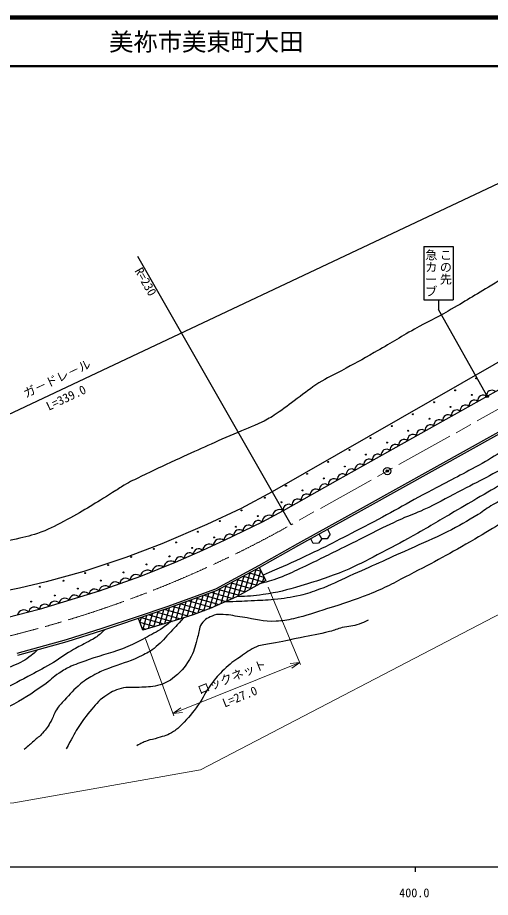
# Model space of a CAD drawing. Units: millimetres at full size, sheet at 1:1000; details may follow other scales. Extents: x 40000 to 680000, y 20000 to 380000.
# Drawn here: x 386163 to 483508, y 198715 to 380000 of the extents above; entities that cross this region are included whole.
import ezdxf
from ezdxf.enums import TextEntityAlignment as Align

# ---------------------------------------------------------------- set-up
doc = ezdxf.new("R2010")
doc.units = ezdxf.units.MM
doc.header["$LTSCALE"] = 1000
doc.header["$PDMODE"] = 32
doc.header["$PDSIZE"] = 500
doc.linetypes.add('CHAIN', pattern=[18.5, 12, -1.5, 3.5, -1.5])
for name, color, linetype, lineweight in [('M-BGD', 7, 'Continuous', 25), ('M-BMK', 2, 'CHAIN', 13), ('M-BMK-SRVR', 3, 'Continuous', 25), ('M-STR-HTXT', 7, 'Continuous', 13), ('M-STR-STRC', 7, 'Continuous', 25), ('M-TTL', 2, 'Continuous', 140), ('M-TTL-BAND', 7, 'Continuous', 25), ('M-TTL-LINE', 7, 'Continuous', 50)]:
    doc.layers.add(name, color=color, linetype=linetype, lineweight=lineweight)
doc.layers.add('M-TTL-TXT', color=7, linetype='Continuous')
doc.styles.add('@ＭＳ ゴシック', font='')
doc.styles.add('ＭＳ ゴシック', font='')
doc.styles.get('@ＭＳ ゴシック').set_extended_font_data('@MS Gothic')
doc.styles.get('ＭＳ ゴシック').set_extended_font_data('MS Gothic')

msp = doc.modelspace()

# ---------------------------------------------------------------- hatches: boundary and pattern name
at = {"layer": 'M-BGD'}
h = msp.add_hatch(dxfattribs=at)
h.set_pattern_fill('USER', color=256, style=0, pattern_type=2)
h.set_pattern_definition([(254.02787, (373446886, -178646061), (961.39565, -275.16978), []), (344.02787, (373446886, -178646061), (275.16978, 961.39565), [])])
h.paths.add_polyline_path([(437249, 264009), (431216, 260661), (425951, 258301), (422300, 256969), (418588, 255766), (411937, 253803), (411054, 256190), (417051, 258232), (427064, 261873), (435891, 266662)])

# ---------------------------------------------------------------- linework, layer by layer
for p, q in [((442462, 275501), (410943, 330771)), ((450552, 273536), (450010, 274551)), ((447023, 271652), (446508, 272617)), ((448788, 272594), (448141, 271682)), ((448788, 272594), (448259, 273584)), ((449905, 272624), (448788, 272594)), ((450552, 273536), (449905, 272624)), ((448141, 271682), (447023, 271652))]:
    msp.add_line(p, q, dxfattribs=at)
for points in [[(536194, 339384), (497362, 315995), (438576, 282314), (432166, 278869), (425108, 275519), (415867, 271553), (411871, 270025), (408415, 268732), (399764, 265887), (392009, 263772), (386578, 262425), (381406, 261426)], [(539187, 334082), (486347, 303945), (452031, 284682), (440813, 278391), (436535, 276054), (428670, 272277), (424252, 270179), (418602, 267692), (411440, 264855), (402945, 261789), (390634, 258070), (383927, 256340)], [(543001, 327325), (523034, 316066), (513555, 310592), (503985, 305102), (492342, 298550), (479143, 291185), (457294, 279029), (443825, 271595), (435762, 267047), (426900, 262239), (416919, 258609), (410966, 256583), (403528, 254150), (396138, 251804), (385997, 248971)], [(543197, 326977), (523232, 315719), (513889, 310323), (504183, 304755), (492538, 298201), (479338, 290836), (457488, 278679), (444020, 271245), (435955, 266697), (427064, 261873), (417051, 258232), (407173, 254869), (403666, 253722), (396267, 251372), (386110, 248536)], [(435891, 266662), (437249, 264009), (431216, 260661), (425951, 258301), (422300, 256969), (418588, 255766), (411937, 253803), (411054, 256190)]]:
    msp.add_lwpolyline(points, dxfattribs=at)
for centre in [(480611, 305656), (476257, 303198), (479663, 302250), (471903, 300740), (475309, 299792), (467548, 298282), (470954, 297334), (463194, 295825), (463194, 295825), (466600, 294876), (466600, 294876), (458840, 293367), (458840, 293367), (462246, 292419), (462246, 292419), (454486, 290909), (457892, 289961), (450131, 288452), (453537, 287503), (445777, 285994), (449183, 285046), (441423, 283536), (437068, 281078), (437068, 281078), (444829, 282588), (440474, 280130), (440474, 280130), (432262, 278442), (435605, 277291), (427769, 276249), (423275, 274056), (431112, 275098), (418782, 271863), (426618, 272905), (414238, 270519), (414238, 270519), (422125, 270712), (409522, 268859), (409522, 268859), (417426, 268991), (417426, 268991), (404805, 267199), (412710, 267331), (412710, 267331), (400089, 265538), (407994, 265671), (395594, 263965), (403277, 264010), (390751, 262720), (398561, 262350), (388952, 259677), (388952, 259677), (393795, 260921)]:
    msp.add_circle(centre, 100, dxfattribs=at)
for centre, radius, start, end in [((483804, 302127), 1090, 47.48045, 191.13229), ((480192, 300100), 1090, 47.48045, 191.13229), ((481998, 301114), 1090, 47.48045, 191.13229), ((476580, 298072), 1090, 47.48045, 191.13229), ((478386, 299086), 1090, 47.48045, 191.13229), ((474773, 297058), 1090, 47.48045, 191.13229), ((471161, 295031), 1090, 47.48045, 191.13229), ((472967, 296045), 1090, 47.48045, 191.13229), ((467549, 293003), 1090, 47.48045, 191.13229), ((469355, 294017), 1090, 47.48045, 191.13229), ((463937, 290976), 1090, 47.48045, 191.13229), ((465743, 291989), 1090, 47.48045, 191.13229), ((462131, 289962), 1090, 47.48045, 191.13229), ((458519, 287934), 1090, 47.48045, 191.13229), ((460325, 288948), 1090, 47.48045, 191.13229), ((454906, 285907), 1090, 47.48045, 191.13229), ((456712, 286920), 1090, 47.48045, 191.13229), ((451287, 283817), 1141, 49.31888, 189.25255), ((453100, 284893), 1090, 47.48045, 191.13229), ((447548, 281720), 1141, 49.31888, 189.25255), ((449418, 282769), 1141, 49.31888, 189.25255), ((445678, 280672), 1141, 49.31888, 189.25255), ((441939, 278574), 1141, 49.31888, 189.25255), ((443809, 279623), 1141, 49.31888, 189.25255), ((437900, 276098), 1365, 55.43498, 181.86966), ((440039, 277267), 1365, 55.43498, 181.86966), ((435733, 275205), 1168, 46.62256, 184.67586), ((431800, 273316), 1168, 46.62256, 184.67586), ((433767, 274260), 1168, 46.62256, 184.67586), ((427832, 271191), 1372, 52.3435, 178.44893), ((429834, 272372), 1168, 46.62256, 184.67586), ((423443, 269462), 1081, 41.57477, 185.94711), ((425623, 270142), 1372, 52.3435, 178.44893), ((419677, 267804), 1081, 41.57477, 185.94711), ((421560, 268633), 1081, 41.57477, 185.94711), ((415288, 265600), 1474, 51.03012, 172.18627), ((417675, 266546), 1474, 51.03012, 172.18627), ((410539, 264025), 1225, 42.65137, 177.044), ((412900, 264655), 1474, 51.03012, 172.18627), ((404168, 261725), 1225, 42.65137, 177.044), ((406291, 262492), 1225, 42.65137, 177.044), ((408415, 263259), 1225, 42.65137, 177.044), ((399980, 260485), 1141, 36.83653, 176.77696), ((402032, 261105), 1141, 36.83653, 176.77696), ((393824, 258626), 1141, 36.83653, 176.77696), ((395876, 259245), 1141, 36.83653, 176.77696), ((397928, 259865), 1141, 36.83653, 176.77696), ((387409, 256708), 1263, 38.43366, 170.4917), ((389644, 257285), 1263, 38.43366, 170.4917), ((391772, 258006), 1141, 36.83653, 176.77696)]:
    msp.add_arc(centre, radius, start, end, dxfattribs=at)
for points, knots in [([(530832, 346703), (526867, 344818), (525833, 344344), (522611, 342869), (516908, 340258), (513629, 338983), (507905, 336417), (504308, 334804), (502310, 333861), (498719, 332236), (494868, 330493), (492585, 329780), (488844, 327813), (486818, 326748), (485754, 326024), (483783, 324861), (480267, 322785), (478343, 321543), (474797, 319518), (472144, 318003), (470562, 317327), (467900, 315827), (464626, 313981), (462862, 312827), (459595, 310970), (456974, 309479), (455488, 308676), (452843, 307230), (451038, 306243), (449947, 305828), (448210, 304727), (446378, 303565), (445444, 302777), (443689, 301504), (442004, 300281), (441140, 299484), (439408, 298329), (438308, 297596), (437658, 297231), (436474, 296646), (434278, 295562), (432951, 295168), (430707, 294187), (425975, 292118), (423333, 290938), (418643, 288777), (415863, 287497), (414309, 286770), (411558, 285428), (410204, 284767), (409427, 284425), (408124, 283668), (407158, 283107), (406667, 282714), (405719, 282122), (402115, 279872), (400093, 278609), (396368, 276566), (394316, 275442), (393156, 274803), (390968, 273973), (389035, 273241), (387887, 273011), (385874, 272540), (381923, 271615), (379628, 271509), (375620, 270878), (373676, 270573), (372577, 270464), (370635, 270145), (366137, 269406), (363646, 268824), (359140, 268140), (355768, 267628), (353880, 267294), (350480, 267031), (348740, 266896), (347759, 266833), (346015, 266881), (344176, 266932), (343149, 267057), (341321, 267262), (335523, 267911), (332314, 268569), (326554, 269494), (322973, 270069), (320891, 270071), (317404, 271063), (315651, 271561), (314766, 272124), (313083, 272823), (310222, 274010), (308577, 274585), (305785, 275928), (302865, 277332), (301204, 278093), (298444, 279790), (295871, 281374), (294411, 282263), (292071, 284174), (290744, 285258), (290180, 286063), (288956, 287261), (287240, 288942), (286288, 289895), (284544, 291546), (282900, 293103), (281994, 293993), (280284, 295477), (279118, 296488), (278452, 297040), (277242, 297999), (274736, 299986), (273140, 300865), (270753, 302995), (269013, 304548), (268170, 305562), (266618, 307302), (265725, 308303), (265280, 308911), (264443, 309959), (262876, 311922), (262236, 313210), (260588, 315105), (260254, 315489), (260146, 315627), (259722, 316077)], [0, 0, 0, 0, 1, 1, 1, 2, 2, 2, 3, 3, 3, 4, 4, 4, 5, 5, 5, 6, 6, 6, 7, 7, 7, 8, 8, 8, 9, 9, 9, 10, 10, 10, 11, 11, 11, 12, 12, 12, 13, 13, 13, 14, 14, 14, 15, 15, 15, 16, 16, 16, 17, 17, 17, 18, 18, 18, 19, 19, 19, 20, 20, 20, 21, 21, 21, 22, 22, 22, 23, 23, 23, 24, 24, 24, 25, 25, 25, 26, 26, 26, 27, 27, 27, 28, 28, 28, 29, 29, 29, 30, 30, 30, 31, 31, 31, 32, 32, 32, 33, 33, 33, 34, 34, 34, 35, 35, 35, 36, 36, 36, 37, 37, 37, 38, 38, 38, 39, 39, 39, 40, 40, 40, 41, 41, 41, 42, 42, 42, 42]), ([(546160, 321728), (542366, 319880), (541357, 319383), (538328, 317784), (535081, 316069), (533302, 315033), (530111, 313215), (526399, 311101), (524353, 309860), (520653, 307724), (518423, 306437), (517187, 305693), (514935, 304444), (512849, 303286), (511691, 302617), (509572, 301522), (508413, 300923), (507698, 300714), (506564, 300070), (504682, 299002), (503727, 298239), (501913, 297061), (499490, 295489), (498158, 294570), (495721, 293021), (492856, 291199), (491281, 290128), (488350, 288414), (483974, 285854), (481416, 284606), (476926, 282250), (474157, 280797), (472628, 279935), (469796, 278609), (468030, 277782), (466963, 277496), (465194, 276677), (460535, 274518), (458006, 273141), (453395, 270881), (450034, 269235), (448176, 268260), (444787, 266674), (443164, 265914), (442275, 265438), (440604, 264789), (438829, 264100), (438173, 263920), (435963, 263295)], [0, 0, 0, 0, 1, 1, 1, 2, 2, 2, 3, 3, 3, 4, 4, 4, 5, 5, 5, 6, 6, 6, 7, 7, 7, 8, 8, 8, 9, 9, 9, 10, 10, 10, 11, 11, 11, 12, 12, 12, 13, 13, 13, 14, 14, 14, 15, 15, 15, 16, 16, 16, 16]), ([(547063, 320128), (545686, 319483), (545327, 319305), (544223, 318760), (542035, 317680), (540838, 317017), (538689, 315860), (536187, 314513), (534796, 313738), (532341, 312308), (529838, 310851), (528445, 310017), (525995, 308474), (524130, 307298), (523079, 306647), (521259, 305403), (517617, 302913), (515646, 301419), (512022, 298904), (510526, 297866), (509703, 297260), (508165, 296285), (506419, 295178), (505358, 294691), (503505, 293776), (502609, 293334), (502038, 293227), (501172, 292730), (500345, 292256), (500034, 291761), (499221, 291264), (498212, 290646), (497573, 290433), (496520, 289894), (495030, 289132), (494180, 288731), (492714, 287922), (490752, 286840), (489725, 286109), (487791, 284977), (485616, 283704), (484375, 283029), (482196, 281762), (480054, 280517), (478863, 279807), (476725, 278555), (473537, 276687), (471778, 275593), (468560, 273776), (465688, 272155), (464059, 271283), (461133, 269762), (458502, 268394), (457058, 267556), (454335, 266382), (450576, 264762), (448378, 264054), (444448, 262910), (441473, 262044), (439794, 261517), (436724, 261102), (434585, 260813), (433787, 260743), (431216, 260661)], [0, 0, 0, 0, 1, 1, 1, 2, 2, 2, 3, 3, 3, 4, 4, 4, 5, 5, 5, 6, 6, 6, 7, 7, 7, 8, 8, 8, 9, 9, 9, 10, 10, 10, 11, 11, 11, 12, 12, 12, 13, 13, 13, 14, 14, 14, 15, 15, 15, 16, 16, 16, 17, 17, 17, 18, 18, 18, 19, 19, 19, 20, 20, 20, 21, 21, 21, 21]), ([(548737, 317163), (546448, 316180), (545830, 315911), (544001, 315037), (542041, 314100), (540974, 313512), (539050, 312504), (536647, 311245), (535297, 310544), (532938, 309206), (529643, 307335), (527819, 306247), (524598, 304252), (522365, 302869), (521134, 302062), (518936, 300624), (516771, 299206), (515593, 298361), (513451, 296909), (512045, 295957), (511232, 295462), (509853, 294471), (509125, 293948), (508772, 293581), (508032, 293075), (507101, 292440), (506468, 292267), (505522, 291656), (504700, 291126), (504280, 290769), (503467, 290226), (501746, 289080), (500742, 288498), (498977, 287420), (497919, 286774), (497366, 286337), (496250, 285798), (495454, 285414), (494962, 285297), (494173, 284899), (493865, 284744), (493704, 284636), (493402, 284470), (492003, 283703), (491212, 283288), (489799, 282547), (488785, 282015), (488206, 281739), (487184, 281224), (485968, 280611), (485256, 280326), (484068, 279660), (482822, 278961), (482239, 278381), (481019, 277638), (478563, 276144), (477184, 275300), (474607, 274027), (471558, 272520), (469788, 271806), (466692, 270400), (461918, 268232), (459236, 267036), (454447, 264903), (452064, 263841), (450783, 263111), (448337, 262202), (446791, 261627), (445912, 261325), (444312, 260928), (442279, 260422), (441095, 260336), (439014, 260100), (437166, 259890), (436118, 259910), (434261, 259815), (432142, 259705), (431464, 259684), (428833, 259593)], [0, 0, 0, 0, 1, 1, 1, 2, 2, 2, 3, 3, 3, 4, 4, 4, 5, 5, 5, 6, 6, 6, 7, 7, 7, 8, 8, 8, 9, 9, 9, 10, 10, 10, 11, 11, 11, 12, 12, 12, 13, 13, 13, 14, 14, 14, 15, 15, 15, 16, 16, 16, 17, 17, 17, 18, 18, 18, 19, 19, 19, 20, 20, 20, 21, 21, 21, 22, 22, 22, 23, 23, 23, 24, 24, 24, 25, 25, 25, 26, 26, 26, 26]), ([(549923, 315062), (544753, 312559), (543324, 311891), (539219, 309622), (535795, 307729), (533927, 306579), (530581, 304552), (526652, 302171), (524485, 300782), (520596, 298336), (516874, 295997), (514713, 294799), (511110, 292280), (510171, 291624), (509687, 291199), (508757, 290530), (506735, 289076), (505531, 288363), (503427, 287032), (502463, 286422), (501875, 286159), (500914, 285545), (499602, 284707), (498931, 284141), (497626, 283293), (495182, 281706), (493784, 280860), (491308, 279323), (487014, 276659), (484660, 275080), (480291, 272542), (475079, 269514), (472114, 267892), (466758, 265127), (463573, 263483), (461824, 262462), (458492, 261142), (455229, 259850), (453335, 259294), (449989, 258233), (447260, 257367), (445759, 256764), (442967, 256125), (441588, 255810), (440795, 255685), (439382, 255609), (436678, 255464), (435186, 256100), (432501, 256445), (430930, 256646), (430067, 256941), (428484, 256987), (427747, 257009), (427282, 257128), (426603, 256843), (425478, 256371), (424668, 256111), (424034, 255070), (423449, 254112), (423540, 253390), (423201, 252320), (422713, 250777), (422680, 249805), (421904, 248384), (420886, 246519), (420129, 245502), (418495, 244143), (417311, 243158), (416454, 242784), (414968, 242379), (413537, 241989), (412671, 242097), (411193, 241979), (409746, 241864), (408889, 242134), (407481, 241778), (406053, 241417), (405316, 240941), (404096, 240115), (402692, 239165), (402181, 238285), (401066, 237008), (398726, 234332), (398182, 232987), (396180, 229330)], [0, 0, 0, 0, 1, 1, 1, 2, 2, 2, 3, 3, 3, 4, 4, 4, 5, 5, 5, 6, 6, 6, 7, 7, 7, 8, 8, 8, 9, 9, 9, 10, 10, 10, 11, 11, 11, 12, 12, 12, 13, 13, 13, 14, 14, 14, 15, 15, 15, 16, 16, 16, 17, 17, 17, 18, 18, 18, 19, 19, 19, 20, 20, 20, 21, 21, 21, 22, 22, 22, 23, 23, 23, 24, 24, 24, 25, 25, 25, 26, 26, 26, 27, 27, 27, 28, 28, 28, 28]), ([(515639, 307051), (512789, 305412), (512018, 304974), (509648, 303732), (507092, 302393), (505557, 301844), (503015, 300478), (500543, 299148), (499264, 298215), (496820, 296835), (494634, 295602), (493334, 295050), (491154, 293807), (487443, 291691), (485528, 290226), (481800, 288142), (477857, 285937), (475569, 284850), (471589, 282714), (466078, 279756), (463058, 277972), (457509, 275087), (452453, 272457), (449634, 270952), (444464, 268554), (441450, 267156), (440457, 266699), (436700, 265081)], [0, 0, 0, 0, 1, 1, 1, 2, 2, 2, 3, 3, 3, 4, 4, 4, 5, 5, 5, 6, 6, 6, 7, 7, 7, 8, 8, 8, 9, 9, 9, 9]), ([(420291, 256318), (418890, 254716), (418509, 254279), (417307, 253028), (416150, 251823), (415574, 251059), (414263, 250024), (413183, 249171), (412436, 248889), (411203, 248278), (408848, 247111), (407340, 246896), (404911, 245890), (403788, 245425), (403123, 245233), (402061, 244643), (400852, 243971), (400166, 243579), (399108, 242689), (397701, 241507), (397028, 240712), (395796, 239349), (395124, 238606), (394675, 238235), (394149, 237383), (393614, 236517), (393551, 235906), (393043, 235024), (392456, 234003), (392073, 233452), (391298, 232566), (390673, 231851), (390204, 231567), (389496, 230934), (388734, 230254), (388488, 230042), (387531, 229209)], [0, 0, 0, 0, 1, 1, 1, 2, 2, 2, 3, 3, 3, 4, 4, 4, 5, 5, 5, 6, 6, 6, 7, 7, 7, 8, 8, 8, 9, 9, 9, 10, 10, 10, 11, 11, 11, 12, 12, 12, 12]), ([(458322, 255828), (457506, 255410), (457222, 255299), (456488, 255032), (455181, 254557), (454344, 254666), (453003, 254295), (451980, 254012), (451433, 253765), (450406, 253493), (448077, 252878), (446731, 252705), (444372, 252214), (442068, 251735), (440773, 251485), (438467, 251011), (437254, 250762), (436502, 250856), (435363, 250370), (433953, 249768), (433285, 249178), (432023, 248307), (430662, 247367), (429874, 246852), (428681, 245706), (427528, 244598), (426939, 243908), (425988, 242622), (424826, 241052), (424481, 239967), (423352, 238373), (422162, 236692), (421404, 235805), (419969, 234327), (419355, 233694), (418976, 233362), (418245, 232868), (417131, 232115), (416332, 232001), (415061, 231563), (414199, 231267), (413662, 231277), (412806, 230967), (411945, 230654), (411635, 230486), (410683, 229972)], [0, 0, 0, 0, 1, 1, 1, 2, 2, 2, 3, 3, 3, 4, 4, 4, 5, 5, 5, 6, 6, 6, 7, 7, 7, 8, 8, 8, 9, 9, 9, 10, 10, 10, 11, 11, 11, 12, 12, 12, 13, 13, 13, 14, 14, 14, 15, 15, 15, 15]), ([(417639, 255486), (416911, 254893), (416681, 254735), (416044, 254285), (414680, 253322), (413812, 252942), (412352, 252133), (411017, 251393), (410249, 251009), (408847, 250405), (405771, 249079), (403873, 248798), (400723, 247662), (399347, 247166), (398554, 246940), (397223, 246334), (396197, 245866), (395642, 245549), (394698, 244932), (393403, 244087), (392853, 243372), (391589, 242480), (388861, 240554), (387273, 239534), (384307, 237999), (382852, 237246), (382014, 236783), (380411, 236446), (379034, 236156), (378223, 236232), (376816, 236213), (374952, 236188), (373889, 236189), (372051, 236505), (370908, 236701), (370309, 237009), (369231, 237438), (367874, 237979), (367203, 238478), (365886, 239111), (364739, 239662), (364099, 239978), (362934, 240491), (361202, 241253), (360595, 241456), (358422, 242253)], [0, 0, 0, 0, 1, 1, 1, 2, 2, 2, 3, 3, 3, 4, 4, 4, 5, 5, 5, 6, 6, 6, 7, 7, 7, 8, 8, 8, 9, 9, 9, 10, 10, 10, 11, 11, 11, 12, 12, 12, 13, 13, 13, 14, 14, 14, 15, 15, 15, 15]), ([(404095, 253862), (403266, 253065), (402996, 252787), (402183, 252243), (401491, 251779), (401045, 251614), (400316, 251213), (399116, 250552), (398424, 250217), (397242, 249523), (395524, 248514), (394667, 247777), (392946, 246771), (391146, 245720), (390116, 245165), (388263, 244212), (385954, 243025), (384705, 242229), (382257, 241366), (380802, 240852), (379901, 240818), (378362, 240702), (375297, 240471), (373558, 240895), (370521, 241373), (368541, 241685), (367482, 242112), (365534, 242585), (364140, 242923), (363704, 243029), (361965, 243450)], [0, 0, 0, 0, 1, 1, 1, 2, 2, 2, 3, 3, 3, 4, 4, 4, 5, 5, 5, 6, 6, 6, 7, 7, 7, 8, 8, 8, 9, 9, 9, 10, 10, 10, 10]), ([(390174, 249671), (389640, 249131), (389439, 248977), (388937, 248570), (387662, 247538), (386825, 247071), (385299, 246469), (383755, 245861), (382853, 245596), (381232, 245244), (379173, 244796), (377980, 244748), (375882, 244543), (373987, 244358), (372922, 244215), (371017, 244222), (369641, 244227), (369152, 244248), (367498, 244382)], [0, 0, 0, 0, 1, 1, 1, 2, 2, 2, 3, 3, 3, 4, 4, 4, 5, 5, 5, 6, 6, 6, 6])]:
    msp.add_open_spline(points, degree=3, knots=knots, dxfattribs=at)
at = {"layer": 'M-BMK'}
msp.add_lwpolyline([(541014, 330845), (491278, 302754), (442462, 275501)], dxfattribs=at)
msp.add_arc((329713, 475969), 230000, 282.30905, 299.3544, dxfattribs=at)
at = {"layer": 'M-BMK-SRVR'}
msp.add_circle((462279, 286564), 750, dxfattribs=at)
msp.add_point((462279, 286564), dxfattribs=at)
at = {"layer": 'M-STR-HTXT'}
for p, q in [((423847, 224996), (560503, 296318)), ((444439, 246672), (437732, 262610)), ((418302, 236137), (412523, 251989)), ((444248, 247125), (418140, 236581)), ((444248, 247125), (442263, 246881)), ((442651, 245921), (444248, 247125)), ((419738, 237784), (418140, 236581)), ((418140, 236581), (420125, 236824))]:
    msp.add_line(p, q, dxfattribs=at)
msp.add_lwpolyline([(423847, 224996), (385404, 218175), (326705, 214248)], dxfattribs=at)
at = {"layer": 'M-STR-STRC'}
for p, q in [((384183, 298146), (522697, 363565)), ((469809, 332865), (469809, 321865)), ((469809, 332865), (475809, 332865)), ((475809, 332865), (475809, 321865)), ((469809, 321865), (475809, 321865)), ((472809, 321865), (472809, 319865)), ((482774, 302111), (472809, 319865))]:
    msp.add_line(p, q, dxfattribs=at)
for radius in [150, 120, 90, 60, 30]:
    msp.add_circle((482848, 301980), radius, dxfattribs=at)
msp.add_point((482848, 301980), dxfattribs=at)
at = {"layer": 'M-TTL'}
msp.add_line((680000, 380000), (40000, 380000), dxfattribs=at)
at = {"layer": 'M-TTL-BAND'}
for p, q in [((40000, 205000), (579000, 205000)), ((468000, 205000), (468000, 204000))]:
    msp.add_line(p, q, dxfattribs=at)
at = {"layer": 'M-TTL-LINE'}
msp.add_line((40000, 370000), (680000, 370000), dxfattribs=at)

# ---------------------------------------------------------------- texts
at = {"layer": 'M-BGD', "style": 'ＭＳ ゴシック'}
msp.add_text('R=230', height=1833, rotation=299.694, dxfattribs=at).set_placement((409724, 327564), align=Align.BOTTOM_LEFT)
at = {"layer": 'M-STR-HTXT', "style": 'ＭＳ ゴシック'}
msp.add_text('ロックネット', height=1833, rotation=21.992, dxfattribs=at).set_placement((430820, 242780), align=Align.BOTTOM_CENTER)
at = {"layer": 'M-STR-HTXT', "style": '@ＭＳ ゴシック'}
msp.add_text('L=27.0', height=1833, rotation=21.992, dxfattribs=at).set_placement((431569, 240926), align=Align.TOP_CENTER)
at = {"layer": 'M-STR-STRC', "style": '@ＭＳ ゴシック'}
for s, p in [('急カーブ', (471309, 332365)), ('この先', (474309, 332365))]:
    msp.add_text(s, height=1833, rotation=270, dxfattribs=at).set_placement(p, align=Align.MIDDLE_LEFT)
at = {"layer": 'M-STR-STRC', "style": 'ＭＳ ゴシック'}
msp.add_text('ガ－ドレ－ル', height=1833, rotation=25.281, dxfattribs=at).set_placement((394890, 304308), align=Align.BOTTOM_CENTER)
at = {"layer": 'M-STR-STRC', "style": '@ＭＳ ゴシック'}
msp.add_text('L=339.0', height=1833, rotation=25.281, dxfattribs=at).set_placement((395744, 302500), align=Align.TOP_CENTER)
at = {"layer": 'M-TTL-BAND', "style": 'ＭＳ ゴシック'}
msp.add_text('400.0', height=1833, dxfattribs=at).set_placement((467844, 198195), align=Align.BOTTOM_CENTER)
at = {"layer": 'M-TTL-TXT', "style": 'ＭＳ ゴシック'}
msp.add_text('美祢市美東町大田', height=3666, dxfattribs=at).set_placement((405024, 375000), align=Align.MIDDLE_LEFT)

doc.saveas('drawing.dxf')
